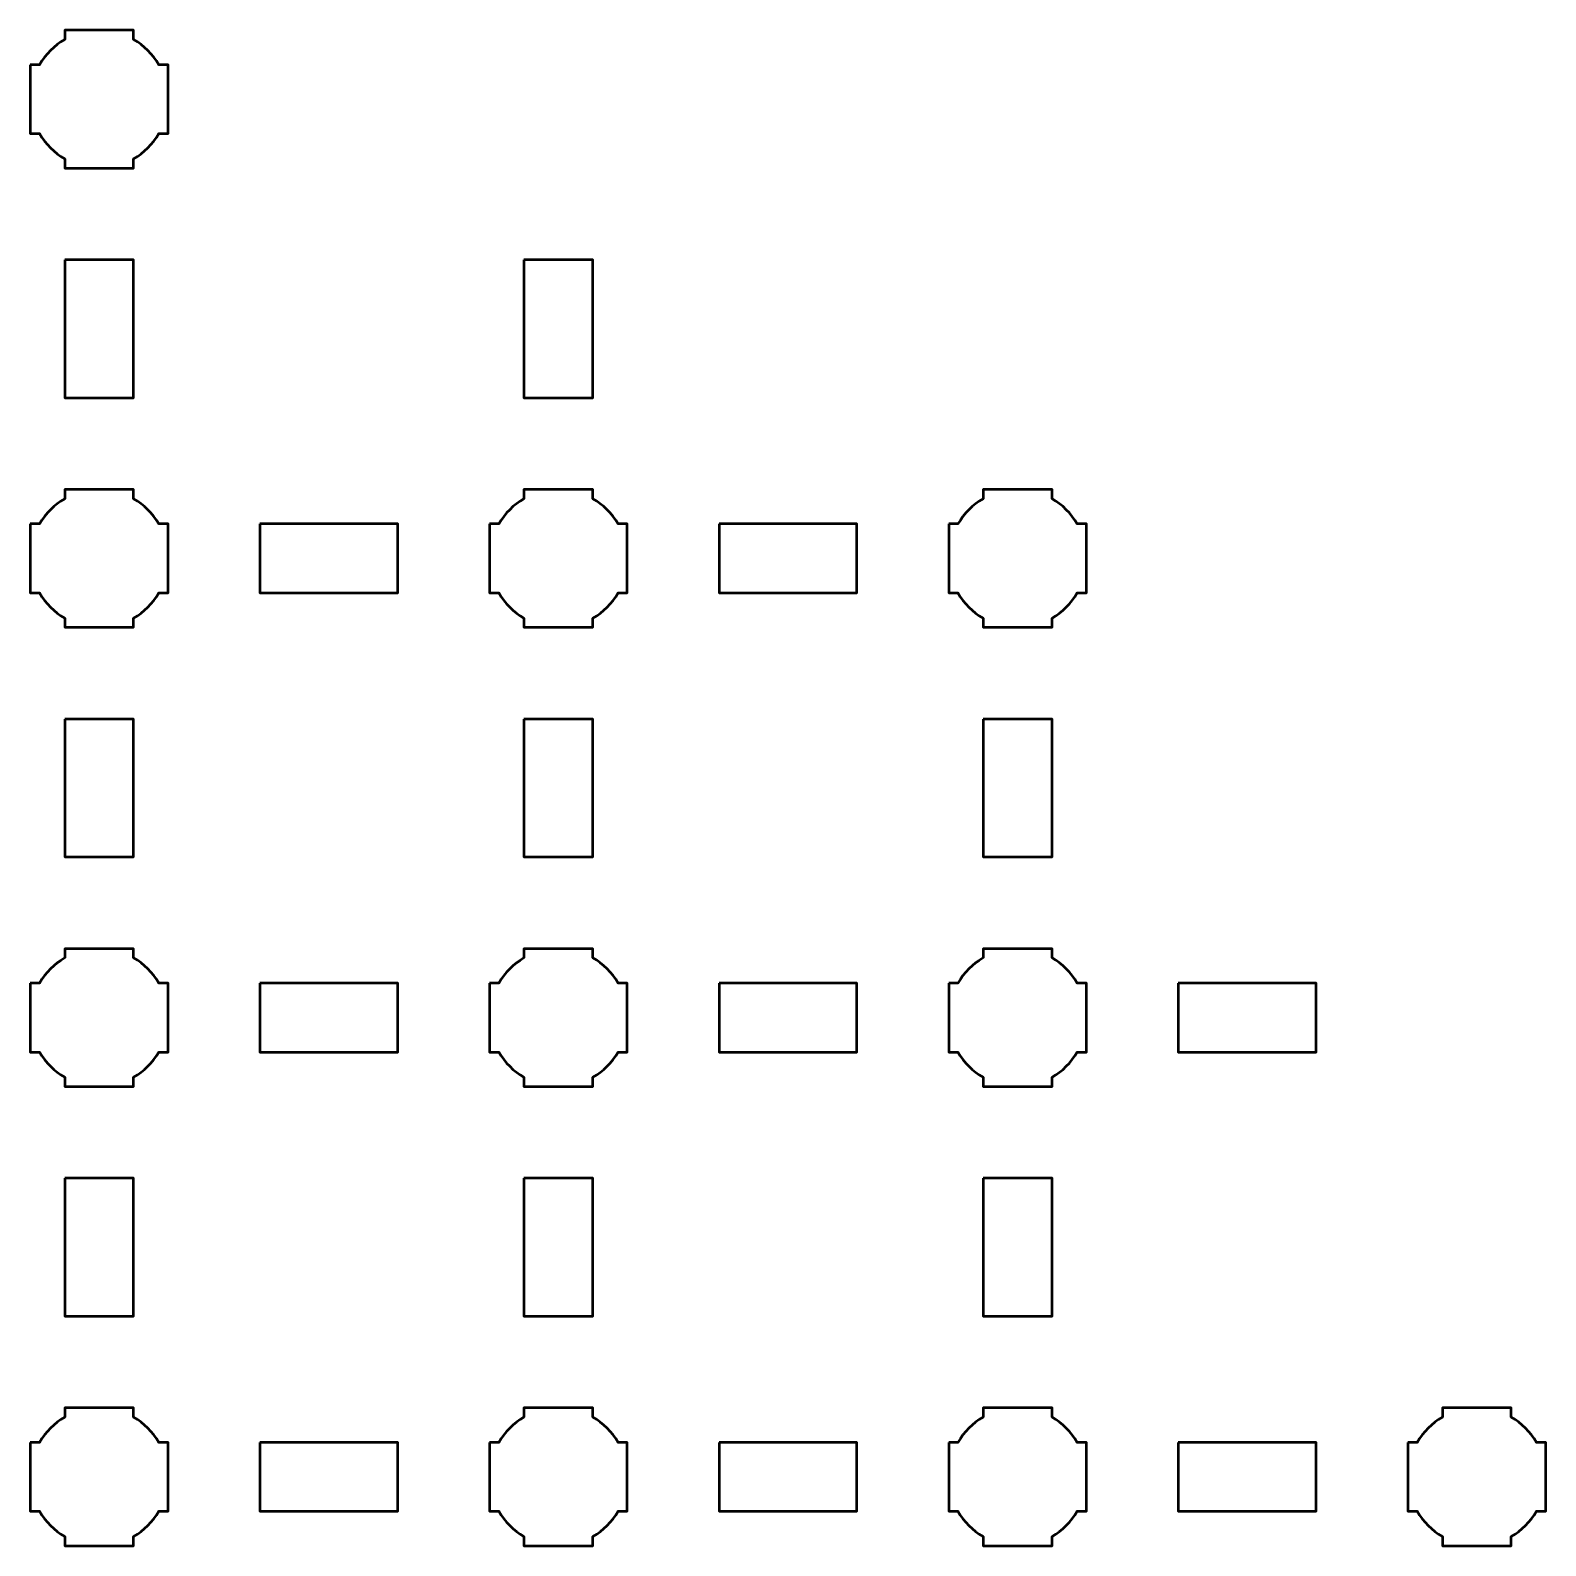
# Model space of a CAD drawing. Header units: centimetres. Extents: x -18.1 to -2.9, y -22.5 to -7.2.
# Drawn here: x -10.8 to -4.2, y -15.15 to -8.55 of the extents above; entities that cross this region are included whole.
import ezdxf

# ---------------------------------------------------------------- set-up
doc = ezdxf.new("R2010")
doc.units = ezdxf.units.CM
doc.header["$MEASUREMENT"] = 0
doc.layers.add('Layer 1', color=7, linetype='Continuous')

msp = doc.modelspace()

# ---------------------------------------------------------------- linework, layer by layer
at = {"layer": 'Layer 1', "lineweight": 53}
for points, knots in [([(-10.8, -8.69994), (-10.8, -8.69994), (-10.7598, -8.69994), (-10.7598, -8.69994), (-10.7598, -8.69994), (-10.73347, -8.65442), (-10.69551, -8.61649), (-10.65, -8.59016), (-10.65, -8.59016), (-10.65, -8.59016), (-10.65, -8.54994), (-10.65, -8.54994), (-10.65, -8.54994), (-10.65, -8.54994), (-10.35, -8.54994), (-10.35, -8.54994), (-10.35, -8.54994), (-10.35, -8.54994), (-10.35, -8.59013), (-10.35, -8.59013), (-10.35, -8.59013), (-10.30447, -8.61646), (-10.26648, -8.65441), (-10.24012, -8.69994), (-10.24012, -8.69994), (-10.24012, -8.69994), (-10.2, -8.69994), (-10.2, -8.69994), (-10.2, -8.69994), (-10.2, -8.69994), (-10.2, -8.84536), (-10.2, -8.84536), (-10.2, -8.84536), (-10.2, -8.84536), (-10.19994, -8.85001), (-10.19994, -8.85001), (-10.19994, -8.85001), (-10.19994, -8.85001), (-10.2, -8.85465), (-10.2, -8.85465), (-10.2, -8.85465), (-10.2, -8.85465), (-10.2, -8.99994), (-10.2, -8.99994), (-10.2, -8.99994), (-10.2, -8.99994), (-10.24007, -8.99994), (-10.24007, -8.99994), (-10.24007, -8.99994), (-10.26642, -9.04551), (-10.30442, -9.08352), (-10.35, -9.10988), (-10.35, -9.10988), (-10.35, -9.10988), (-10.35, -9.14994), (-10.35, -9.14994), (-10.35, -9.14994), (-10.35, -9.14994), (-10.49328, -9.14994), (-10.49328, -9.14994), (-10.49328, -9.14994), (-10.49328, -9.14994), (-10.49995, -9.15002), (-10.49995, -9.15002), (-10.49995, -9.15002), (-10.49995, -9.15002), (-10.50663, -9.14994), (-10.50663, -9.14994), (-10.50663, -9.14994), (-10.50663, -9.14994), (-10.65, -9.14994), (-10.65, -9.14994), (-10.65, -9.14994), (-10.65, -9.14994), (-10.65, -9.10984), (-10.65, -9.10984), (-10.65, -9.10984), (-10.69554, -9.08348), (-10.73352, -9.04549), (-10.75985, -8.99994), (-10.75985, -8.99994), (-10.75985, -8.99994), (-10.8, -8.99994), (-10.8, -8.99994), (-10.8, -8.99994), (-10.8, -8.99994), (-10.8, -8.69994), (-10.8, -8.69994)], [0, 0, 0, 0, 0.0454545, 0.0454545, 0.0454545, 0.0454545, 0.0909091, 0.0909091, 0.0909091, 0.0909091, 0.1363636, 0.1363636, 0.1363636, 0.1363636, 0.1818182, 0.1818182, 0.1818182, 0.1818182, 0.2272727, 0.2272727, 0.2272727, 0.2272727, 0.2727273, 0.2727273, 0.2727273, 0.2727273, 0.3181818, 0.3181818, 0.3181818, 0.3181818, 0.3636364, 0.3636364, 0.3636364, 0.3636364, 0.4090909, 0.4090909, 0.4090909, 0.4090909, 0.4545455, 0.4545455, 0.4545455, 0.4545455, 0.5, 0.5, 0.5, 0.5, 0.5454545, 0.5454545, 0.5454545, 0.5454545, 0.5909091, 0.5909091, 0.5909091, 0.5909091, 0.6363636, 0.6363636, 0.6363636, 0.6363636, 0.6818182, 0.6818182, 0.6818182, 0.6818182, 0.7272727, 0.7272727, 0.7272727, 0.7272727, 0.7727273, 0.7727273, 0.7727273, 0.7727273, 0.8181818, 0.8181818, 0.8181818, 0.8181818, 0.8636364, 0.8636364, 0.8636364, 0.8636364, 0.9090909, 0.9090909, 0.9090909, 0.9090909, 0.9545455, 0.9545455, 0.9545455, 0.9545455, 1, 1, 1, 1]), ([(-10.65004, -9.54999), (-10.65004, -9.54999), (-10.35004, -9.54999), (-10.35004, -9.54999), (-10.35004, -9.54999), (-10.35004, -9.54999), (-10.35004, -10.14999), (-10.35004, -10.14999), (-10.35004, -10.14999), (-10.35004, -10.14999), (-10.65004, -10.14999), (-10.65004, -10.14999), (-10.65004, -10.14999), (-10.65004, -10.14999), (-10.65004, -9.54999), (-10.65004, -9.54999)], [0, 0, 0, 0, 0.25, 0.25, 0.25, 0.25, 0.5, 0.5, 0.5, 0.5, 0.75, 0.75, 0.75, 0.75, 1, 1, 1, 1]), ([(-8.64997, -9.54999), (-8.64997, -9.54999), (-8.34997, -9.54999), (-8.34997, -9.54999), (-8.34997, -9.54999), (-8.34997, -9.54999), (-8.34997, -10.14999), (-8.34997, -10.14999), (-8.34997, -10.14999), (-8.34997, -10.14999), (-8.64997, -10.14999), (-8.64997, -10.14999), (-8.64997, -10.14999), (-8.64997, -10.14999), (-8.64997, -9.54999), (-8.64997, -9.54999)], [0, 0, 0, 0, 0.25, 0.25, 0.25, 0.25, 0.5, 0.5, 0.5, 0.5, 0.75, 0.75, 0.75, 0.75, 1, 1, 1, 1]), ([(-10.8, -10.69994), (-10.8, -10.69994), (-10.7598, -10.69994), (-10.7598, -10.69994), (-10.7598, -10.69994), (-10.73347, -10.65442), (-10.69551, -10.61649), (-10.65, -10.59016), (-10.65, -10.59016), (-10.65, -10.59016), (-10.65, -10.54994), (-10.65, -10.54994), (-10.65, -10.54994), (-10.65, -10.54994), (-10.35, -10.54994), (-10.35, -10.54994), (-10.35, -10.54994), (-10.35, -10.54994), (-10.35, -10.59013), (-10.35, -10.59013), (-10.35, -10.59013), (-10.30447, -10.61646), (-10.26648, -10.65441), (-10.24012, -10.69994), (-10.24012, -10.69994), (-10.24012, -10.69994), (-10.2, -10.69994), (-10.2, -10.69994), (-10.2, -10.69994), (-10.2, -10.69994), (-10.2, -10.84536), (-10.2, -10.84536), (-10.2, -10.84536), (-10.2, -10.84536), (-10.19994, -10.85001), (-10.19994, -10.85001), (-10.19994, -10.85001), (-10.19994, -10.85001), (-10.2, -10.85465), (-10.2, -10.85465), (-10.2, -10.85465), (-10.2, -10.85465), (-10.2, -10.99994), (-10.2, -10.99994), (-10.2, -10.99994), (-10.2, -10.99994), (-10.24007, -10.99994), (-10.24007, -10.99994), (-10.24007, -10.99994), (-10.26642, -11.04551), (-10.30442, -11.08352), (-10.35, -11.10988), (-10.35, -11.10988), (-10.35, -11.10988), (-10.35, -11.14994), (-10.35, -11.14994), (-10.35, -11.14994), (-10.35, -11.14994), (-10.49328, -11.14994), (-10.49328, -11.14994), (-10.49328, -11.14994), (-10.49328, -11.14994), (-10.49995, -11.15002), (-10.49995, -11.15002), (-10.49995, -11.15002), (-10.49995, -11.15002), (-10.50663, -11.14994), (-10.50663, -11.14994), (-10.50663, -11.14994), (-10.50663, -11.14994), (-10.65, -11.14994), (-10.65, -11.14994), (-10.65, -11.14994), (-10.65, -11.14994), (-10.65, -11.10984), (-10.65, -11.10984), (-10.65, -11.10984), (-10.69554, -11.08348), (-10.73352, -11.04549), (-10.75985, -10.99994), (-10.75985, -10.99994), (-10.75985, -10.99994), (-10.8, -10.99994), (-10.8, -10.99994), (-10.8, -10.99994), (-10.8, -10.99994), (-10.8, -10.69994), (-10.8, -10.69994)], [0, 0, 0, 0, 0.0454545, 0.0454545, 0.0454545, 0.0454545, 0.0909091, 0.0909091, 0.0909091, 0.0909091, 0.1363636, 0.1363636, 0.1363636, 0.1363636, 0.1818182, 0.1818182, 0.1818182, 0.1818182, 0.2272727, 0.2272727, 0.2272727, 0.2272727, 0.2727273, 0.2727273, 0.2727273, 0.2727273, 0.3181818, 0.3181818, 0.3181818, 0.3181818, 0.3636364, 0.3636364, 0.3636364, 0.3636364, 0.4090909, 0.4090909, 0.4090909, 0.4090909, 0.4545455, 0.4545455, 0.4545455, 0.4545455, 0.5, 0.5, 0.5, 0.5, 0.5454545, 0.5454545, 0.5454545, 0.5454545, 0.5909091, 0.5909091, 0.5909091, 0.5909091, 0.6363636, 0.6363636, 0.6363636, 0.6363636, 0.6818182, 0.6818182, 0.6818182, 0.6818182, 0.7272727, 0.7272727, 0.7272727, 0.7272727, 0.7727273, 0.7727273, 0.7727273, 0.7727273, 0.8181818, 0.8181818, 0.8181818, 0.8181818, 0.8636364, 0.8636364, 0.8636364, 0.8636364, 0.9090909, 0.9090909, 0.9090909, 0.9090909, 0.9545455, 0.9545455, 0.9545455, 0.9545455, 1, 1, 1, 1]), ([(-8.8, -10.69994), (-8.8, -10.69994), (-8.7598, -10.69994), (-8.7598, -10.69994), (-8.7598, -10.69994), (-8.73347, -10.65442), (-8.69551, -10.61649), (-8.65, -10.59016), (-8.65, -10.59016), (-8.65, -10.59016), (-8.65, -10.54994), (-8.65, -10.54994), (-8.65, -10.54994), (-8.65, -10.54994), (-8.35, -10.54994), (-8.35, -10.54994), (-8.35, -10.54994), (-8.35, -10.54994), (-8.35, -10.59013), (-8.35, -10.59013), (-8.35, -10.59013), (-8.30447, -10.61646), (-8.26648, -10.65441), (-8.24012, -10.69994), (-8.24012, -10.69994), (-8.24012, -10.69994), (-8.2, -10.69994), (-8.2, -10.69994), (-8.2, -10.69994), (-8.2, -10.69994), (-8.2, -10.84536), (-8.2, -10.84536), (-8.2, -10.84536), (-8.2, -10.84536), (-8.19994, -10.85001), (-8.19994, -10.85001), (-8.19994, -10.85001), (-8.19994, -10.85001), (-8.2, -10.85465), (-8.2, -10.85465), (-8.2, -10.85465), (-8.2, -10.85465), (-8.2, -10.99994), (-8.2, -10.99994), (-8.2, -10.99994), (-8.2, -10.99994), (-8.24007, -10.99994), (-8.24007, -10.99994), (-8.24007, -10.99994), (-8.26642, -11.04551), (-8.30442, -11.08352), (-8.35, -11.10988), (-8.35, -11.10988), (-8.35, -11.10988), (-8.35, -11.14994), (-8.35, -11.14994), (-8.35, -11.14994), (-8.35, -11.14994), (-8.49328, -11.14994), (-8.49328, -11.14994), (-8.49328, -11.14994), (-8.49328, -11.14994), (-8.49995, -11.15002), (-8.49995, -11.15002), (-8.49995, -11.15002), (-8.49995, -11.15002), (-8.50663, -11.14994), (-8.50663, -11.14994), (-8.50663, -11.14994), (-8.50663, -11.14994), (-8.65, -11.14994), (-8.65, -11.14994), (-8.65, -11.14994), (-8.65, -11.14994), (-8.65, -11.10984), (-8.65, -11.10984), (-8.65, -11.10984), (-8.69554, -11.08348), (-8.73352, -11.04549), (-8.75985, -10.99994), (-8.75985, -10.99994), (-8.75985, -10.99994), (-8.8, -10.99994), (-8.8, -10.99994), (-8.8, -10.99994), (-8.8, -10.99994), (-8.8, -10.69994), (-8.8, -10.69994)], [0, 0, 0, 0, 0.0454545, 0.0454545, 0.0454545, 0.0454545, 0.0909091, 0.0909091, 0.0909091, 0.0909091, 0.1363636, 0.1363636, 0.1363636, 0.1363636, 0.1818182, 0.1818182, 0.1818182, 0.1818182, 0.2272727, 0.2272727, 0.2272727, 0.2272727, 0.2727273, 0.2727273, 0.2727273, 0.2727273, 0.3181818, 0.3181818, 0.3181818, 0.3181818, 0.3636364, 0.3636364, 0.3636364, 0.3636364, 0.4090909, 0.4090909, 0.4090909, 0.4090909, 0.4545455, 0.4545455, 0.4545455, 0.4545455, 0.5, 0.5, 0.5, 0.5, 0.5454545, 0.5454545, 0.5454545, 0.5454545, 0.5909091, 0.5909091, 0.5909091, 0.5909091, 0.6363636, 0.6363636, 0.6363636, 0.6363636, 0.6818182, 0.6818182, 0.6818182, 0.6818182, 0.7272727, 0.7272727, 0.7272727, 0.7272727, 0.7727273, 0.7727273, 0.7727273, 0.7727273, 0.8181818, 0.8181818, 0.8181818, 0.8181818, 0.8636364, 0.8636364, 0.8636364, 0.8636364, 0.9090909, 0.9090909, 0.9090909, 0.9090909, 0.9545455, 0.9545455, 0.9545455, 0.9545455, 1, 1, 1, 1]), ([(-6.8, -10.69994), (-6.8, -10.69994), (-6.7598, -10.69994), (-6.7598, -10.69994), (-6.7598, -10.69994), (-6.73347, -10.65442), (-6.69551, -10.61649), (-6.65, -10.59016), (-6.65, -10.59016), (-6.65, -10.59016), (-6.65, -10.54994), (-6.65, -10.54994), (-6.65, -10.54994), (-6.65, -10.54994), (-6.35, -10.54994), (-6.35, -10.54994), (-6.35, -10.54994), (-6.35, -10.54994), (-6.35, -10.59013), (-6.35, -10.59013), (-6.35, -10.59013), (-6.30447, -10.61646), (-6.26648, -10.65441), (-6.24012, -10.69994), (-6.24012, -10.69994), (-6.24012, -10.69994), (-6.2, -10.69994), (-6.2, -10.69994), (-6.2, -10.69994), (-6.2, -10.69994), (-6.2, -10.84536), (-6.2, -10.84536), (-6.2, -10.84536), (-6.2, -10.84536), (-6.19994, -10.85001), (-6.19994, -10.85001), (-6.19994, -10.85001), (-6.19994, -10.85001), (-6.2, -10.85465), (-6.2, -10.85465), (-6.2, -10.85465), (-6.2, -10.85465), (-6.2, -10.99994), (-6.2, -10.99994), (-6.2, -10.99994), (-6.2, -10.99994), (-6.24007, -10.99994), (-6.24007, -10.99994), (-6.24007, -10.99994), (-6.26642, -11.04551), (-6.30442, -11.08352), (-6.35, -11.10988), (-6.35, -11.10988), (-6.35, -11.10988), (-6.35, -11.14994), (-6.35, -11.14994), (-6.35, -11.14994), (-6.35, -11.14994), (-6.49328, -11.14994), (-6.49328, -11.14994), (-6.49328, -11.14994), (-6.49328, -11.14994), (-6.49995, -11.15002), (-6.49995, -11.15002), (-6.49995, -11.15002), (-6.49995, -11.15002), (-6.50663, -11.14994), (-6.50663, -11.14994), (-6.50663, -11.14994), (-6.50663, -11.14994), (-6.65, -11.14994), (-6.65, -11.14994), (-6.65, -11.14994), (-6.65, -11.14994), (-6.65, -11.10984), (-6.65, -11.10984), (-6.65, -11.10984), (-6.69554, -11.08348), (-6.73352, -11.04549), (-6.75985, -10.99994), (-6.75985, -10.99994), (-6.75985, -10.99994), (-6.8, -10.99994), (-6.8, -10.99994), (-6.8, -10.99994), (-6.8, -10.99994), (-6.8, -10.69994), (-6.8, -10.69994)], [0, 0, 0, 0, 0.0454545, 0.0454545, 0.0454545, 0.0454545, 0.0909091, 0.0909091, 0.0909091, 0.0909091, 0.1363636, 0.1363636, 0.1363636, 0.1363636, 0.1818182, 0.1818182, 0.1818182, 0.1818182, 0.2272727, 0.2272727, 0.2272727, 0.2272727, 0.2727273, 0.2727273, 0.2727273, 0.2727273, 0.3181818, 0.3181818, 0.3181818, 0.3181818, 0.3636364, 0.3636364, 0.3636364, 0.3636364, 0.4090909, 0.4090909, 0.4090909, 0.4090909, 0.4545455, 0.4545455, 0.4545455, 0.4545455, 0.5, 0.5, 0.5, 0.5, 0.5454545, 0.5454545, 0.5454545, 0.5454545, 0.5909091, 0.5909091, 0.5909091, 0.5909091, 0.6363636, 0.6363636, 0.6363636, 0.6363636, 0.6818182, 0.6818182, 0.6818182, 0.6818182, 0.7272727, 0.7272727, 0.7272727, 0.7272727, 0.7727273, 0.7727273, 0.7727273, 0.7727273, 0.8181818, 0.8181818, 0.8181818, 0.8181818, 0.8636364, 0.8636364, 0.8636364, 0.8636364, 0.9090909, 0.9090909, 0.9090909, 0.9090909, 0.9545455, 0.9545455, 0.9545455, 0.9545455, 1, 1, 1, 1]), ([(-9.79992, -10.69997), (-9.79992, -10.69997), (-9.19992, -10.69997), (-9.19992, -10.69997), (-9.19992, -10.69997), (-9.19992, -10.69997), (-9.19992, -10.99997), (-9.19992, -10.99997), (-9.19992, -10.99997), (-9.19992, -10.99997), (-9.79992, -10.99997), (-9.79992, -10.99997), (-9.79992, -10.99997), (-9.79992, -10.99997), (-9.79992, -10.69997), (-9.79992, -10.69997)], [0, 0, 0, 0, 0.25, 0.25, 0.25, 0.25, 0.5, 0.5, 0.5, 0.5, 0.75, 0.75, 0.75, 0.75, 1, 1, 1, 1]), ([(-7.79995, -10.69997), (-7.79995, -10.69997), (-7.19995, -10.69997), (-7.19995, -10.69997), (-7.19995, -10.69997), (-7.19995, -10.69997), (-7.19995, -10.99997), (-7.19995, -10.99997), (-7.19995, -10.99997), (-7.19995, -10.99997), (-7.79995, -10.99997), (-7.79995, -10.99997), (-7.79995, -10.99997), (-7.79995, -10.99997), (-7.79995, -10.69997), (-7.79995, -10.69997)], [0, 0, 0, 0, 0.25, 0.25, 0.25, 0.25, 0.5, 0.5, 0.5, 0.5, 0.75, 0.75, 0.75, 0.75, 1, 1, 1, 1]), ([(-10.65004, -11.54999), (-10.65004, -11.54999), (-10.35004, -11.54999), (-10.35004, -11.54999), (-10.35004, -11.54999), (-10.35004, -11.54999), (-10.35004, -12.14999), (-10.35004, -12.14999), (-10.35004, -12.14999), (-10.35004, -12.14999), (-10.65004, -12.14999), (-10.65004, -12.14999), (-10.65004, -12.14999), (-10.65004, -12.14999), (-10.65004, -11.54999), (-10.65004, -11.54999)], [0, 0, 0, 0, 0.25, 0.25, 0.25, 0.25, 0.5, 0.5, 0.5, 0.5, 0.75, 0.75, 0.75, 0.75, 1, 1, 1, 1]), ([(-8.64994, -11.54999), (-8.64994, -11.54999), (-8.34993, -11.54999), (-8.34993, -11.54999), (-8.34993, -11.54999), (-8.34993, -11.54999), (-8.34993, -12.14999), (-8.34993, -12.14999), (-8.34993, -12.14999), (-8.34993, -12.14999), (-8.64994, -12.14999), (-8.64994, -12.14999), (-8.64994, -12.14999), (-8.64994, -12.14999), (-8.64994, -11.54999), (-8.64994, -11.54999)], [0, 0, 0, 0, 0.25, 0.25, 0.25, 0.25, 0.5, 0.5, 0.5, 0.5, 0.75, 0.75, 0.75, 0.75, 1, 1, 1, 1]), ([(-6.65004, -11.54999), (-6.65004, -11.54999), (-6.35004, -11.54999), (-6.35004, -11.54999), (-6.35004, -11.54999), (-6.35004, -11.54999), (-6.35004, -12.14999), (-6.35004, -12.14999), (-6.35004, -12.14999), (-6.35004, -12.14999), (-6.65004, -12.14999), (-6.65004, -12.14999), (-6.65004, -12.14999), (-6.65004, -12.14999), (-6.65004, -11.54999), (-6.65004, -11.54999)], [0, 0, 0, 0, 0.25, 0.25, 0.25, 0.25, 0.5, 0.5, 0.5, 0.5, 0.75, 0.75, 0.75, 0.75, 1, 1, 1, 1]), ([(-10.8, -12.69994), (-10.8, -12.69994), (-10.7598, -12.69994), (-10.7598, -12.69994), (-10.7598, -12.69994), (-10.73347, -12.65442), (-10.69551, -12.61649), (-10.65, -12.59016), (-10.65, -12.59016), (-10.65, -12.59016), (-10.65, -12.54994), (-10.65, -12.54994), (-10.65, -12.54994), (-10.65, -12.54994), (-10.35, -12.54994), (-10.35, -12.54994), (-10.35, -12.54994), (-10.35, -12.54994), (-10.35, -12.59013), (-10.35, -12.59013), (-10.35, -12.59013), (-10.30447, -12.61646), (-10.26648, -12.65441), (-10.24012, -12.69994), (-10.24012, -12.69994), (-10.24012, -12.69994), (-10.2, -12.69994), (-10.2, -12.69994), (-10.2, -12.69994), (-10.2, -12.69994), (-10.2, -12.84536), (-10.2, -12.84536), (-10.2, -12.84536), (-10.2, -12.84536), (-10.19994, -12.85001), (-10.19994, -12.85001), (-10.19994, -12.85001), (-10.19994, -12.85001), (-10.2, -12.85465), (-10.2, -12.85465), (-10.2, -12.85465), (-10.2, -12.85465), (-10.2, -12.99994), (-10.2, -12.99994), (-10.2, -12.99994), (-10.2, -12.99994), (-10.24007, -12.99994), (-10.24007, -12.99994), (-10.24007, -12.99994), (-10.26642, -13.04551), (-10.30442, -13.08352), (-10.35, -13.10988), (-10.35, -13.10988), (-10.35, -13.10988), (-10.35, -13.14994), (-10.35, -13.14994), (-10.35, -13.14994), (-10.35, -13.14994), (-10.49328, -13.14994), (-10.49328, -13.14994), (-10.49328, -13.14994), (-10.49328, -13.14994), (-10.49995, -13.15002), (-10.49995, -13.15002), (-10.49995, -13.15002), (-10.49995, -13.15002), (-10.50663, -13.14994), (-10.50663, -13.14994), (-10.50663, -13.14994), (-10.50663, -13.14994), (-10.65, -13.14994), (-10.65, -13.14994), (-10.65, -13.14994), (-10.65, -13.14994), (-10.65, -13.10984), (-10.65, -13.10984), (-10.65, -13.10984), (-10.69554, -13.08348), (-10.73352, -13.04549), (-10.75985, -12.99994), (-10.75985, -12.99994), (-10.75985, -12.99994), (-10.8, -12.99994), (-10.8, -12.99994), (-10.8, -12.99994), (-10.8, -12.99994), (-10.8, -12.69994), (-10.8, -12.69994)], [0, 0, 0, 0, 0.0454545, 0.0454545, 0.0454545, 0.0454545, 0.0909091, 0.0909091, 0.0909091, 0.0909091, 0.1363636, 0.1363636, 0.1363636, 0.1363636, 0.1818182, 0.1818182, 0.1818182, 0.1818182, 0.2272727, 0.2272727, 0.2272727, 0.2272727, 0.2727273, 0.2727273, 0.2727273, 0.2727273, 0.3181818, 0.3181818, 0.3181818, 0.3181818, 0.3636364, 0.3636364, 0.3636364, 0.3636364, 0.4090909, 0.4090909, 0.4090909, 0.4090909, 0.4545455, 0.4545455, 0.4545455, 0.4545455, 0.5, 0.5, 0.5, 0.5, 0.5454545, 0.5454545, 0.5454545, 0.5454545, 0.5909091, 0.5909091, 0.5909091, 0.5909091, 0.6363636, 0.6363636, 0.6363636, 0.6363636, 0.6818182, 0.6818182, 0.6818182, 0.6818182, 0.7272727, 0.7272727, 0.7272727, 0.7272727, 0.7727273, 0.7727273, 0.7727273, 0.7727273, 0.8181818, 0.8181818, 0.8181818, 0.8181818, 0.8636364, 0.8636364, 0.8636364, 0.8636364, 0.9090909, 0.9090909, 0.9090909, 0.9090909, 0.9545455, 0.9545455, 0.9545455, 0.9545455, 1, 1, 1, 1]), ([(-8.8, -12.69994), (-8.8, -12.69994), (-8.7598, -12.69994), (-8.7598, -12.69994), (-8.7598, -12.69994), (-8.73347, -12.65442), (-8.69551, -12.61649), (-8.65, -12.59016), (-8.65, -12.59016), (-8.65, -12.59016), (-8.65, -12.54994), (-8.65, -12.54994), (-8.65, -12.54994), (-8.65, -12.54994), (-8.35, -12.54994), (-8.35, -12.54994), (-8.35, -12.54994), (-8.35, -12.54994), (-8.35, -12.59013), (-8.35, -12.59013), (-8.35, -12.59013), (-8.30447, -12.61646), (-8.26648, -12.65441), (-8.24012, -12.69994), (-8.24012, -12.69994), (-8.24012, -12.69994), (-8.2, -12.69994), (-8.2, -12.69994), (-8.2, -12.69994), (-8.2, -12.69994), (-8.2, -12.84536), (-8.2, -12.84536), (-8.2, -12.84536), (-8.2, -12.84536), (-8.19994, -12.85001), (-8.19994, -12.85001), (-8.19994, -12.85001), (-8.19994, -12.85001), (-8.2, -12.85465), (-8.2, -12.85465), (-8.2, -12.85465), (-8.2, -12.85465), (-8.2, -12.99994), (-8.2, -12.99994), (-8.2, -12.99994), (-8.2, -12.99994), (-8.24007, -12.99994), (-8.24007, -12.99994), (-8.24007, -12.99994), (-8.26642, -13.04551), (-8.30442, -13.08352), (-8.35, -13.10988), (-8.35, -13.10988), (-8.35, -13.10988), (-8.35, -13.14994), (-8.35, -13.14994), (-8.35, -13.14994), (-8.35, -13.14994), (-8.49328, -13.14994), (-8.49328, -13.14994), (-8.49328, -13.14994), (-8.49328, -13.14994), (-8.49995, -13.15002), (-8.49995, -13.15002), (-8.49995, -13.15002), (-8.49995, -13.15002), (-8.50663, -13.14994), (-8.50663, -13.14994), (-8.50663, -13.14994), (-8.50663, -13.14994), (-8.65, -13.14994), (-8.65, -13.14994), (-8.65, -13.14994), (-8.65, -13.14994), (-8.65, -13.10984), (-8.65, -13.10984), (-8.65, -13.10984), (-8.69554, -13.08348), (-8.73352, -13.04549), (-8.75985, -12.99994), (-8.75985, -12.99994), (-8.75985, -12.99994), (-8.8, -12.99994), (-8.8, -12.99994), (-8.8, -12.99994), (-8.8, -12.99994), (-8.8, -12.69994), (-8.8, -12.69994)], [0, 0, 0, 0, 0.0454545, 0.0454545, 0.0454545, 0.0454545, 0.0909091, 0.0909091, 0.0909091, 0.0909091, 0.1363636, 0.1363636, 0.1363636, 0.1363636, 0.1818182, 0.1818182, 0.1818182, 0.1818182, 0.2272727, 0.2272727, 0.2272727, 0.2272727, 0.2727273, 0.2727273, 0.2727273, 0.2727273, 0.3181818, 0.3181818, 0.3181818, 0.3181818, 0.3636364, 0.3636364, 0.3636364, 0.3636364, 0.4090909, 0.4090909, 0.4090909, 0.4090909, 0.4545455, 0.4545455, 0.4545455, 0.4545455, 0.5, 0.5, 0.5, 0.5, 0.5454545, 0.5454545, 0.5454545, 0.5454545, 0.5909091, 0.5909091, 0.5909091, 0.5909091, 0.6363636, 0.6363636, 0.6363636, 0.6363636, 0.6818182, 0.6818182, 0.6818182, 0.6818182, 0.7272727, 0.7272727, 0.7272727, 0.7272727, 0.7727273, 0.7727273, 0.7727273, 0.7727273, 0.8181818, 0.8181818, 0.8181818, 0.8181818, 0.8636364, 0.8636364, 0.8636364, 0.8636364, 0.9090909, 0.9090909, 0.9090909, 0.9090909, 0.9545455, 0.9545455, 0.9545455, 0.9545455, 1, 1, 1, 1]), ([(-6.8, -12.69994), (-6.8, -12.69994), (-6.7598, -12.69994), (-6.7598, -12.69994), (-6.7598, -12.69994), (-6.73347, -12.65442), (-6.69551, -12.61649), (-6.65, -12.59016), (-6.65, -12.59016), (-6.65, -12.59016), (-6.65, -12.54994), (-6.65, -12.54994), (-6.65, -12.54994), (-6.65, -12.54994), (-6.35, -12.54994), (-6.35, -12.54994), (-6.35, -12.54994), (-6.35, -12.54994), (-6.35, -12.59013), (-6.35, -12.59013), (-6.35, -12.59013), (-6.30447, -12.61646), (-6.26648, -12.65441), (-6.24012, -12.69994), (-6.24012, -12.69994), (-6.24012, -12.69994), (-6.2, -12.69994), (-6.2, -12.69994), (-6.2, -12.69994), (-6.2, -12.69994), (-6.2, -12.84536), (-6.2, -12.84536), (-6.2, -12.84536), (-6.2, -12.84536), (-6.19994, -12.85001), (-6.19994, -12.85001), (-6.19994, -12.85001), (-6.19994, -12.85001), (-6.2, -12.85465), (-6.2, -12.85465), (-6.2, -12.85465), (-6.2, -12.85465), (-6.2, -12.99994), (-6.2, -12.99994), (-6.2, -12.99994), (-6.2, -12.99994), (-6.24007, -12.99994), (-6.24007, -12.99994), (-6.24007, -12.99994), (-6.26642, -13.04551), (-6.30442, -13.08352), (-6.35, -13.10988), (-6.35, -13.10988), (-6.35, -13.10988), (-6.35, -13.14994), (-6.35, -13.14994), (-6.35, -13.14994), (-6.35, -13.14994), (-6.49328, -13.14994), (-6.49328, -13.14994), (-6.49328, -13.14994), (-6.49328, -13.14994), (-6.49995, -13.15002), (-6.49995, -13.15002), (-6.49995, -13.15002), (-6.49995, -13.15002), (-6.50663, -13.14994), (-6.50663, -13.14994), (-6.50663, -13.14994), (-6.50663, -13.14994), (-6.65, -13.14994), (-6.65, -13.14994), (-6.65, -13.14994), (-6.65, -13.14994), (-6.65, -13.10984), (-6.65, -13.10984), (-6.65, -13.10984), (-6.69554, -13.08348), (-6.73352, -13.04549), (-6.75985, -12.99994), (-6.75985, -12.99994), (-6.75985, -12.99994), (-6.8, -12.99994), (-6.8, -12.99994), (-6.8, -12.99994), (-6.8, -12.99994), (-6.8, -12.69994), (-6.8, -12.69994)], [0, 0, 0, 0, 0.0454545, 0.0454545, 0.0454545, 0.0454545, 0.0909091, 0.0909091, 0.0909091, 0.0909091, 0.1363636, 0.1363636, 0.1363636, 0.1363636, 0.1818182, 0.1818182, 0.1818182, 0.1818182, 0.2272727, 0.2272727, 0.2272727, 0.2272727, 0.2727273, 0.2727273, 0.2727273, 0.2727273, 0.3181818, 0.3181818, 0.3181818, 0.3181818, 0.3636364, 0.3636364, 0.3636364, 0.3636364, 0.4090909, 0.4090909, 0.4090909, 0.4090909, 0.4545455, 0.4545455, 0.4545455, 0.4545455, 0.5, 0.5, 0.5, 0.5, 0.5454545, 0.5454545, 0.5454545, 0.5454545, 0.5909091, 0.5909091, 0.5909091, 0.5909091, 0.6363636, 0.6363636, 0.6363636, 0.6363636, 0.6818182, 0.6818182, 0.6818182, 0.6818182, 0.7272727, 0.7272727, 0.7272727, 0.7272727, 0.7727273, 0.7727273, 0.7727273, 0.7727273, 0.8181818, 0.8181818, 0.8181818, 0.8181818, 0.8636364, 0.8636364, 0.8636364, 0.8636364, 0.9090909, 0.9090909, 0.9090909, 0.9090909, 0.9545455, 0.9545455, 0.9545455, 0.9545455, 1, 1, 1, 1]), ([(-9.79992, -12.69997), (-9.79992, -12.69997), (-9.19992, -12.69997), (-9.19992, -12.69997), (-9.19992, -12.69997), (-9.19992, -12.69997), (-9.19992, -12.99997), (-9.19992, -12.99997), (-9.19992, -12.99997), (-9.19992, -12.99997), (-9.79992, -12.99997), (-9.79992, -12.99997), (-9.79992, -12.99997), (-9.79992, -12.99997), (-9.79992, -12.69997), (-9.79992, -12.69997)], [0, 0, 0, 0, 0.25, 0.25, 0.25, 0.25, 0.5, 0.5, 0.5, 0.5, 0.75, 0.75, 0.75, 0.75, 1, 1, 1, 1]), ([(-7.79995, -12.69997), (-7.79995, -12.69997), (-7.19995, -12.69997), (-7.19995, -12.69997), (-7.19995, -12.69997), (-7.19995, -12.69997), (-7.19995, -12.99997), (-7.19995, -12.99997), (-7.19995, -12.99997), (-7.19995, -12.99997), (-7.79995, -12.99997), (-7.79995, -12.99997), (-7.79995, -12.99997), (-7.79995, -12.99997), (-7.79995, -12.69997), (-7.79995, -12.69997)], [0, 0, 0, 0, 0.25, 0.25, 0.25, 0.25, 0.5, 0.5, 0.5, 0.5, 0.75, 0.75, 0.75, 0.75, 1, 1, 1, 1]), ([(-5.79995, -12.7), (-5.79995, -12.7), (-5.19995, -12.7), (-5.19995, -12.7), (-5.19995, -12.7), (-5.19995, -12.7), (-5.19995, -13.00001), (-5.19995, -13.00001), (-5.19995, -13.00001), (-5.19995, -13.00001), (-5.79995, -13.00001), (-5.79995, -13.00001), (-5.79995, -13.00001), (-5.79995, -13.00001), (-5.79995, -12.7), (-5.79995, -12.7)], [0, 0, 0, 0, 0.25, 0.25, 0.25, 0.25, 0.5, 0.5, 0.5, 0.5, 0.75, 0.75, 0.75, 0.75, 1, 1, 1, 1]), ([(-10.65004, -13.54995), (-10.65004, -13.54995), (-10.35004, -13.54995), (-10.35004, -13.54995), (-10.35004, -13.54995), (-10.35004, -13.54995), (-10.35004, -14.14996), (-10.35004, -14.14996), (-10.35004, -14.14996), (-10.35004, -14.14996), (-10.65004, -14.14996), (-10.65004, -14.14996), (-10.65004, -14.14996), (-10.65004, -14.14996), (-10.65004, -13.54995), (-10.65004, -13.54995)], [0, 0, 0, 0, 0.25, 0.25, 0.25, 0.25, 0.5, 0.5, 0.5, 0.5, 0.75, 0.75, 0.75, 0.75, 1, 1, 1, 1]), ([(-8.64994, -13.54995), (-8.64994, -13.54995), (-8.34993, -13.54995), (-8.34993, -13.54995), (-8.34993, -13.54995), (-8.34993, -13.54995), (-8.34993, -14.14996), (-8.34993, -14.14996), (-8.34993, -14.14996), (-8.34993, -14.14996), (-8.64994, -14.14996), (-8.64994, -14.14996), (-8.64994, -14.14996), (-8.64994, -14.14996), (-8.64994, -13.54995), (-8.64994, -13.54995)], [0, 0, 0, 0, 0.25, 0.25, 0.25, 0.25, 0.5, 0.5, 0.5, 0.5, 0.75, 0.75, 0.75, 0.75, 1, 1, 1, 1]), ([(-6.64997, -13.55002), (-6.64997, -13.55002), (-6.34997, -13.55002), (-6.34997, -13.55002), (-6.34997, -13.55002), (-6.34997, -13.55002), (-6.34997, -14.15002), (-6.34997, -14.15002), (-6.34997, -14.15002), (-6.34997, -14.15002), (-6.64997, -14.15002), (-6.64997, -14.15002), (-6.64997, -14.15002), (-6.64997, -14.15002), (-6.64997, -13.55002), (-6.64997, -13.55002)], [0, 0, 0, 0, 0.25, 0.25, 0.25, 0.25, 0.5, 0.5, 0.5, 0.5, 0.75, 0.75, 0.75, 0.75, 1, 1, 1, 1]), ([(-10.8, -14.69994), (-10.8, -14.69994), (-10.7598, -14.69994), (-10.7598, -14.69994), (-10.7598, -14.69994), (-10.73347, -14.65442), (-10.69551, -14.61649), (-10.65, -14.59016), (-10.65, -14.59016), (-10.65, -14.59016), (-10.65, -14.54994), (-10.65, -14.54994), (-10.65, -14.54994), (-10.65, -14.54994), (-10.35, -14.54994), (-10.35, -14.54994), (-10.35, -14.54994), (-10.35, -14.54994), (-10.35, -14.59013), (-10.35, -14.59013), (-10.35, -14.59013), (-10.30447, -14.61646), (-10.26648, -14.65441), (-10.24012, -14.69994), (-10.24012, -14.69994), (-10.24012, -14.69994), (-10.2, -14.69994), (-10.2, -14.69994), (-10.2, -14.69994), (-10.2, -14.69994), (-10.2, -14.84536), (-10.2, -14.84536), (-10.2, -14.84536), (-10.2, -14.84536), (-10.19994, -14.85001), (-10.19994, -14.85001), (-10.19994, -14.85001), (-10.19994, -14.85001), (-10.2, -14.85465), (-10.2, -14.85465), (-10.2, -14.85465), (-10.2, -14.85465), (-10.2, -14.99994), (-10.2, -14.99994), (-10.2, -14.99994), (-10.2, -14.99994), (-10.24007, -14.99994), (-10.24007, -14.99994), (-10.24007, -14.99994), (-10.26642, -15.04551), (-10.30442, -15.08352), (-10.35, -15.10988), (-10.35, -15.10988), (-10.35, -15.10988), (-10.35, -15.14994), (-10.35, -15.14994), (-10.35, -15.14994), (-10.35, -15.14994), (-10.49328, -15.14994), (-10.49328, -15.14994), (-10.49328, -15.14994), (-10.49328, -15.14994), (-10.49995, -15.15002), (-10.49995, -15.15002), (-10.49995, -15.15002), (-10.49995, -15.15002), (-10.50663, -15.14994), (-10.50663, -15.14994), (-10.50663, -15.14994), (-10.50663, -15.14994), (-10.65, -15.14994), (-10.65, -15.14994), (-10.65, -15.14994), (-10.65, -15.14994), (-10.65, -15.10984), (-10.65, -15.10984), (-10.65, -15.10984), (-10.69554, -15.08348), (-10.73352, -15.04549), (-10.75985, -14.99994), (-10.75985, -14.99994), (-10.75985, -14.99994), (-10.8, -14.99994), (-10.8, -14.99994), (-10.8, -14.99994), (-10.8, -14.99994), (-10.8, -14.69994), (-10.8, -14.69994)], [0, 0, 0, 0, 0.0454545, 0.0454545, 0.0454545, 0.0454545, 0.0909091, 0.0909091, 0.0909091, 0.0909091, 0.1363636, 0.1363636, 0.1363636, 0.1363636, 0.1818182, 0.1818182, 0.1818182, 0.1818182, 0.2272727, 0.2272727, 0.2272727, 0.2272727, 0.2727273, 0.2727273, 0.2727273, 0.2727273, 0.3181818, 0.3181818, 0.3181818, 0.3181818, 0.3636364, 0.3636364, 0.3636364, 0.3636364, 0.4090909, 0.4090909, 0.4090909, 0.4090909, 0.4545455, 0.4545455, 0.4545455, 0.4545455, 0.5, 0.5, 0.5, 0.5, 0.5454545, 0.5454545, 0.5454545, 0.5454545, 0.5909091, 0.5909091, 0.5909091, 0.5909091, 0.6363636, 0.6363636, 0.6363636, 0.6363636, 0.6818182, 0.6818182, 0.6818182, 0.6818182, 0.7272727, 0.7272727, 0.7272727, 0.7272727, 0.7727273, 0.7727273, 0.7727273, 0.7727273, 0.8181818, 0.8181818, 0.8181818, 0.8181818, 0.8636364, 0.8636364, 0.8636364, 0.8636364, 0.9090909, 0.9090909, 0.9090909, 0.9090909, 0.9545455, 0.9545455, 0.9545455, 0.9545455, 1, 1, 1, 1]), ([(-8.8, -14.69994), (-8.8, -14.69994), (-8.7598, -14.69994), (-8.7598, -14.69994), (-8.7598, -14.69994), (-8.73347, -14.65442), (-8.69551, -14.61649), (-8.65, -14.59016), (-8.65, -14.59016), (-8.65, -14.59016), (-8.65, -14.54994), (-8.65, -14.54994), (-8.65, -14.54994), (-8.65, -14.54994), (-8.35, -14.54994), (-8.35, -14.54994), (-8.35, -14.54994), (-8.35, -14.54994), (-8.35, -14.59013), (-8.35, -14.59013), (-8.35, -14.59013), (-8.30447, -14.61646), (-8.26648, -14.65441), (-8.24012, -14.69994), (-8.24012, -14.69994), (-8.24012, -14.69994), (-8.2, -14.69994), (-8.2, -14.69994), (-8.2, -14.69994), (-8.2, -14.69994), (-8.2, -14.84536), (-8.2, -14.84536), (-8.2, -14.84536), (-8.2, -14.84536), (-8.19994, -14.85001), (-8.19994, -14.85001), (-8.19994, -14.85001), (-8.19994, -14.85001), (-8.2, -14.85465), (-8.2, -14.85465), (-8.2, -14.85465), (-8.2, -14.85465), (-8.2, -14.99994), (-8.2, -14.99994), (-8.2, -14.99994), (-8.2, -14.99994), (-8.24007, -14.99994), (-8.24007, -14.99994), (-8.24007, -14.99994), (-8.26642, -15.04551), (-8.30442, -15.08352), (-8.35, -15.10988), (-8.35, -15.10988), (-8.35, -15.10988), (-8.35, -15.14994), (-8.35, -15.14994), (-8.35, -15.14994), (-8.35, -15.14994), (-8.49328, -15.14994), (-8.49328, -15.14994), (-8.49328, -15.14994), (-8.49328, -15.14994), (-8.49995, -15.15002), (-8.49995, -15.15002), (-8.49995, -15.15002), (-8.49995, -15.15002), (-8.50663, -15.14994), (-8.50663, -15.14994), (-8.50663, -15.14994), (-8.50663, -15.14994), (-8.65, -15.14994), (-8.65, -15.14994), (-8.65, -15.14994), (-8.65, -15.14994), (-8.65, -15.10984), (-8.65, -15.10984), (-8.65, -15.10984), (-8.69554, -15.08348), (-8.73352, -15.04549), (-8.75985, -14.99994), (-8.75985, -14.99994), (-8.75985, -14.99994), (-8.8, -14.99994), (-8.8, -14.99994), (-8.8, -14.99994), (-8.8, -14.99994), (-8.8, -14.69994), (-8.8, -14.69994)], [0, 0, 0, 0, 0.0454545, 0.0454545, 0.0454545, 0.0454545, 0.0909091, 0.0909091, 0.0909091, 0.0909091, 0.1363636, 0.1363636, 0.1363636, 0.1363636, 0.1818182, 0.1818182, 0.1818182, 0.1818182, 0.2272727, 0.2272727, 0.2272727, 0.2272727, 0.2727273, 0.2727273, 0.2727273, 0.2727273, 0.3181818, 0.3181818, 0.3181818, 0.3181818, 0.3636364, 0.3636364, 0.3636364, 0.3636364, 0.4090909, 0.4090909, 0.4090909, 0.4090909, 0.4545455, 0.4545455, 0.4545455, 0.4545455, 0.5, 0.5, 0.5, 0.5, 0.5454545, 0.5454545, 0.5454545, 0.5454545, 0.5909091, 0.5909091, 0.5909091, 0.5909091, 0.6363636, 0.6363636, 0.6363636, 0.6363636, 0.6818182, 0.6818182, 0.6818182, 0.6818182, 0.7272727, 0.7272727, 0.7272727, 0.7272727, 0.7727273, 0.7727273, 0.7727273, 0.7727273, 0.8181818, 0.8181818, 0.8181818, 0.8181818, 0.8636364, 0.8636364, 0.8636364, 0.8636364, 0.9090909, 0.9090909, 0.9090909, 0.9090909, 0.9545455, 0.9545455, 0.9545455, 0.9545455, 1, 1, 1, 1]), ([(-6.8, -14.69994), (-6.8, -14.69994), (-6.7598, -14.69994), (-6.7598, -14.69994), (-6.7598, -14.69994), (-6.73347, -14.65442), (-6.69551, -14.61649), (-6.65, -14.59016), (-6.65, -14.59016), (-6.65, -14.59016), (-6.65, -14.54994), (-6.65, -14.54994), (-6.65, -14.54994), (-6.65, -14.54994), (-6.35, -14.54994), (-6.35, -14.54994), (-6.35, -14.54994), (-6.35, -14.54994), (-6.35, -14.59013), (-6.35, -14.59013), (-6.35, -14.59013), (-6.30447, -14.61646), (-6.26648, -14.65441), (-6.24012, -14.69994), (-6.24012, -14.69994), (-6.24012, -14.69994), (-6.2, -14.69994), (-6.2, -14.69994), (-6.2, -14.69994), (-6.2, -14.69994), (-6.2, -14.84536), (-6.2, -14.84536), (-6.2, -14.84536), (-6.2, -14.84536), (-6.19994, -14.85001), (-6.19994, -14.85001), (-6.19994, -14.85001), (-6.19994, -14.85001), (-6.2, -14.85465), (-6.2, -14.85465), (-6.2, -14.85465), (-6.2, -14.85465), (-6.2, -14.99994), (-6.2, -14.99994), (-6.2, -14.99994), (-6.2, -14.99994), (-6.24007, -14.99994), (-6.24007, -14.99994), (-6.24007, -14.99994), (-6.26642, -15.04551), (-6.30442, -15.08352), (-6.35, -15.10988), (-6.35, -15.10988), (-6.35, -15.10988), (-6.35, -15.14994), (-6.35, -15.14994), (-6.35, -15.14994), (-6.35, -15.14994), (-6.49328, -15.14994), (-6.49328, -15.14994), (-6.49328, -15.14994), (-6.49328, -15.14994), (-6.49995, -15.15002), (-6.49995, -15.15002), (-6.49995, -15.15002), (-6.49995, -15.15002), (-6.50663, -15.14994), (-6.50663, -15.14994), (-6.50663, -15.14994), (-6.50663, -15.14994), (-6.65, -15.14994), (-6.65, -15.14994), (-6.65, -15.14994), (-6.65, -15.14994), (-6.65, -15.10984), (-6.65, -15.10984), (-6.65, -15.10984), (-6.69554, -15.08348), (-6.73352, -15.04549), (-6.75985, -14.99994), (-6.75985, -14.99994), (-6.75985, -14.99994), (-6.8, -14.99994), (-6.8, -14.99994), (-6.8, -14.99994), (-6.8, -14.99994), (-6.8, -14.69994), (-6.8, -14.69994)], [0, 0, 0, 0, 0.0454545, 0.0454545, 0.0454545, 0.0454545, 0.0909091, 0.0909091, 0.0909091, 0.0909091, 0.1363636, 0.1363636, 0.1363636, 0.1363636, 0.1818182, 0.1818182, 0.1818182, 0.1818182, 0.2272727, 0.2272727, 0.2272727, 0.2272727, 0.2727273, 0.2727273, 0.2727273, 0.2727273, 0.3181818, 0.3181818, 0.3181818, 0.3181818, 0.3636364, 0.3636364, 0.3636364, 0.3636364, 0.4090909, 0.4090909, 0.4090909, 0.4090909, 0.4545455, 0.4545455, 0.4545455, 0.4545455, 0.5, 0.5, 0.5, 0.5, 0.5454545, 0.5454545, 0.5454545, 0.5454545, 0.5909091, 0.5909091, 0.5909091, 0.5909091, 0.6363636, 0.6363636, 0.6363636, 0.6363636, 0.6818182, 0.6818182, 0.6818182, 0.6818182, 0.7272727, 0.7272727, 0.7272727, 0.7272727, 0.7727273, 0.7727273, 0.7727273, 0.7727273, 0.8181818, 0.8181818, 0.8181818, 0.8181818, 0.8636364, 0.8636364, 0.8636364, 0.8636364, 0.9090909, 0.9090909, 0.9090909, 0.9090909, 0.9545455, 0.9545455, 0.9545455, 0.9545455, 1, 1, 1, 1]), ([(-4.8, -14.69994), (-4.8, -14.69994), (-4.7598, -14.69994), (-4.7598, -14.69994), (-4.7598, -14.69994), (-4.73347, -14.65442), (-4.69551, -14.61649), (-4.65, -14.59016), (-4.65, -14.59016), (-4.65, -14.59016), (-4.65, -14.54994), (-4.65, -14.54994), (-4.65, -14.54994), (-4.65, -14.54994), (-4.35, -14.54994), (-4.35, -14.54994), (-4.35, -14.54994), (-4.35, -14.54994), (-4.35, -14.59013), (-4.35, -14.59013), (-4.35, -14.59013), (-4.30447, -14.61646), (-4.26648, -14.65441), (-4.24012, -14.69994), (-4.24012, -14.69994), (-4.24012, -14.69994), (-4.2, -14.69994), (-4.2, -14.69994), (-4.2, -14.69994), (-4.2, -14.69994), (-4.2, -14.84536), (-4.2, -14.84536), (-4.2, -14.84536), (-4.2, -14.84536), (-4.19994, -14.85001), (-4.19994, -14.85001), (-4.19994, -14.85001), (-4.19994, -14.85001), (-4.2, -14.85465), (-4.2, -14.85465), (-4.2, -14.85465), (-4.2, -14.85465), (-4.2, -14.99994), (-4.2, -14.99994), (-4.2, -14.99994), (-4.2, -14.99994), (-4.24007, -14.99994), (-4.24007, -14.99994), (-4.24007, -14.99994), (-4.26642, -15.04551), (-4.30442, -15.08352), (-4.35, -15.10988), (-4.35, -15.10988), (-4.35, -15.10988), (-4.35, -15.14994), (-4.35, -15.14994), (-4.35, -15.14994), (-4.35, -15.14994), (-4.49328, -15.14994), (-4.49328, -15.14994), (-4.49328, -15.14994), (-4.49328, -15.14994), (-4.49995, -15.15002), (-4.49995, -15.15002), (-4.49995, -15.15002), (-4.49995, -15.15002), (-4.50663, -15.14994), (-4.50663, -15.14994), (-4.50663, -15.14994), (-4.50663, -15.14994), (-4.65, -15.14994), (-4.65, -15.14994), (-4.65, -15.14994), (-4.65, -15.14994), (-4.65, -15.10984), (-4.65, -15.10984), (-4.65, -15.10984), (-4.69554, -15.08348), (-4.73352, -15.04549), (-4.75985, -14.99994), (-4.75985, -14.99994), (-4.75985, -14.99994), (-4.8, -14.99994), (-4.8, -14.99994), (-4.8, -14.99994), (-4.8, -14.99994), (-4.8, -14.69994), (-4.8, -14.69994)], [0, 0, 0, 0, 0.0454545, 0.0454545, 0.0454545, 0.0454545, 0.0909091, 0.0909091, 0.0909091, 0.0909091, 0.1363636, 0.1363636, 0.1363636, 0.1363636, 0.1818182, 0.1818182, 0.1818182, 0.1818182, 0.2272727, 0.2272727, 0.2272727, 0.2272727, 0.2727273, 0.2727273, 0.2727273, 0.2727273, 0.3181818, 0.3181818, 0.3181818, 0.3181818, 0.3636364, 0.3636364, 0.3636364, 0.3636364, 0.4090909, 0.4090909, 0.4090909, 0.4090909, 0.4545455, 0.4545455, 0.4545455, 0.4545455, 0.5, 0.5, 0.5, 0.5, 0.5454545, 0.5454545, 0.5454545, 0.5454545, 0.5909091, 0.5909091, 0.5909091, 0.5909091, 0.6363636, 0.6363636, 0.6363636, 0.6363636, 0.6818182, 0.6818182, 0.6818182, 0.6818182, 0.7272727, 0.7272727, 0.7272727, 0.7272727, 0.7727273, 0.7727273, 0.7727273, 0.7727273, 0.8181818, 0.8181818, 0.8181818, 0.8181818, 0.8636364, 0.8636364, 0.8636364, 0.8636364, 0.9090909, 0.9090909, 0.9090909, 0.9090909, 0.9545455, 0.9545455, 0.9545455, 0.9545455, 1, 1, 1, 1]), ([(-9.79992, -14.6999), (-9.79992, -14.6999), (-9.19992, -14.6999), (-9.19992, -14.6999), (-9.19992, -14.6999), (-9.19992, -14.6999), (-9.19992, -14.9999), (-9.19992, -14.9999), (-9.19992, -14.9999), (-9.19992, -14.9999), (-9.79992, -14.9999), (-9.79992, -14.9999), (-9.79992, -14.9999), (-9.79992, -14.9999), (-9.79992, -14.6999), (-9.79992, -14.6999)], [0, 0, 0, 0, 0.25, 0.25, 0.25, 0.25, 0.5, 0.5, 0.5, 0.5, 0.75, 0.75, 0.75, 0.75, 1, 1, 1, 1]), ([(-7.79995, -14.6999), (-7.79995, -14.6999), (-7.19995, -14.6999), (-7.19995, -14.6999), (-7.19995, -14.6999), (-7.19995, -14.6999), (-7.19995, -14.9999), (-7.19995, -14.9999), (-7.19995, -14.9999), (-7.19995, -14.9999), (-7.79995, -14.9999), (-7.79995, -14.9999), (-7.79995, -14.9999), (-7.79995, -14.9999), (-7.79995, -14.6999), (-7.79995, -14.6999)], [0, 0, 0, 0, 0.25, 0.25, 0.25, 0.25, 0.5, 0.5, 0.5, 0.5, 0.75, 0.75, 0.75, 0.75, 1, 1, 1, 1]), ([(-5.79995, -14.7), (-5.79995, -14.7), (-5.19995, -14.7), (-5.19995, -14.7), (-5.19995, -14.7), (-5.19995, -14.7), (-5.19995, -15.00001), (-5.19995, -15.00001), (-5.19995, -15.00001), (-5.19995, -15.00001), (-5.79995, -15.00001), (-5.79995, -15.00001), (-5.79995, -15.00001), (-5.79995, -15.00001), (-5.79995, -14.7), (-5.79995, -14.7)], [0, 0, 0, 0, 0.25, 0.25, 0.25, 0.25, 0.5, 0.5, 0.5, 0.5, 0.75, 0.75, 0.75, 0.75, 1, 1, 1, 1])]:
    msp.add_open_spline(points, degree=3, knots=knots, dxfattribs=at)

doc.saveas('drawing.dxf')
